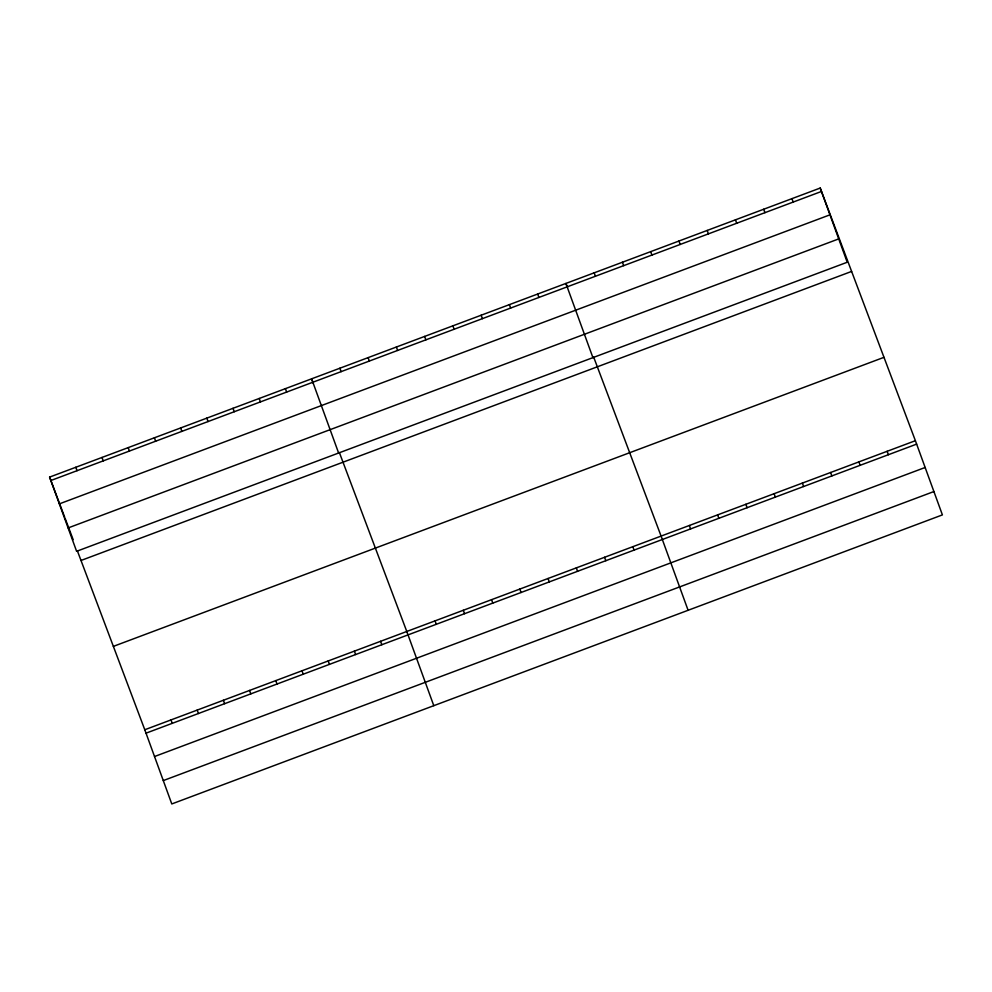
<?xml version="1.0" encoding="UTF-8"?>
<svg xmlns="http://www.w3.org/2000/svg" width="992" height="992" viewBox="0 0 992 992"><rect width="100%" height="100%" fill="white"/><g stroke="black" fill="none" stroke-linecap="round" stroke-linejoin="round"><path stroke-width="1.49" d="M820.21 188.046L847.218 262.248L76.607 551.304L49.6 477.102L820.21 188.046L915.393 440.696L942.4 514.898L171.79 803.954L144.782 729.752L77.339 550.746M50.84 480.525L821.463 191.468M59.346 503.874L829.957 214.83M68.101 527.942L838.724 238.898M81.009 560.48L851.62 271.424M113.373 646.375L883.984 357.331M144.782 729.752L915.393 440.696M146.022 733.175L916.645 444.118M154.529 756.524L925.139 467.48M163.283 780.592L933.894 491.548M567.486 287.606L565.911 283.439L592.918 357.641M593.662 357.083L661.094 536.089L688.101 610.291M313.174 382.986L311.612 378.82L338.619 453.022M339.351 452.476L406.782 631.47L433.789 705.672M49.6 477.102L56.928 496.558M57.449 497.947L64.778 517.402M65.298 518.791L73.16 539.636M887.133 451.298L888.386 454.72M791.963 198.648L793.203 202.07M858.886 461.9L860.126 465.322M763.704 209.25L764.944 212.672M830.626 472.502L831.866 475.924M735.444 219.84L736.696 223.274M802.367 483.092L803.619 486.514M707.197 230.442L708.437 233.864M774.12 493.694L775.36 497.116M678.937 241.044L680.177 244.466M745.86 504.296L747.1 507.718M650.678 251.646L651.93 255.068M717.6 514.885L718.853 518.308M622.43 262.235L623.67 265.658M689.341 525.487L690.593 528.91M594.171 272.837L595.411 276.26M632.834 546.691L634.086 550.114M537.652 294.029L538.904 297.464M604.574 557.281L605.827 560.703M509.404 304.631L510.644 308.053M576.327 567.883L577.567 571.305M481.145 315.233L482.385 318.655M548.068 578.485L549.308 581.907M452.885 325.835L454.138 329.257M519.808 589.074L521.06 592.497M424.638 336.424L425.878 339.847M491.561 599.676L492.801 603.099M396.378 347.026L397.618 350.449M463.301 610.278L464.541 613.701M368.119 357.628L369.371 361.051M435.042 620.88L436.294 624.303M339.859 368.23L341.112 371.653M380.581 641.303L381.833 644.726M285.411 388.653L286.651 392.076M354.38 651.124L355.632 654.546M259.21 398.474L260.45 401.896M328.178 660.957L329.431 664.38M233.008 408.307L234.248 411.73M301.99 670.79L303.23 674.213M206.807 418.128L208.047 421.55M275.788 680.611L277.028 684.034M180.606 427.961L181.846 431.384M249.587 690.444L250.827 693.867M154.405 437.794L155.645 441.217M223.386 700.265L224.626 703.688M128.204 447.615L129.444 451.038M197.185 710.098L198.425 713.521M102.002 457.448L103.242 460.871M170.984 719.919L172.224 723.342M75.801 467.269L77.041 470.692"/></g></svg>
